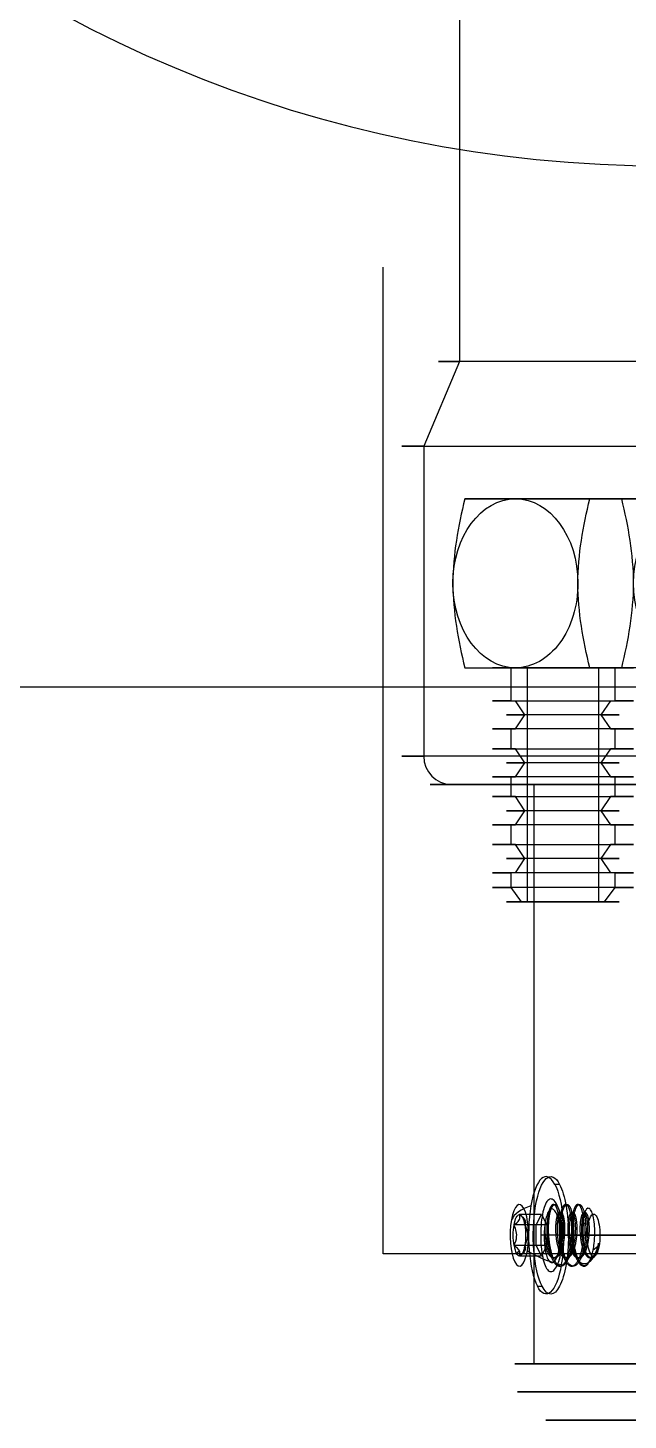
# Model space of a CAD drawing. Header units: inches. Extents: x -3.4 to 11, y -3.7 to 6.8.
# Drawn here: x -0.889 to -0.052, y -3.524 to -1.579 of the extents above; entities that cross this region are included whole.
import ezdxf

# ---------------------------------------------------------------- set-up
doc = ezdxf.new("R2010")
doc.units = ezdxf.units.IN
doc.header["$MEASUREMENT"] = 0
for name, color, linetype in [('19', 7, 'Continuous'), ('23', 7, 'Continuous'), ('34', 7, 'Continuous'), ('41', 7, 'Continuous')]:
    doc.layers.add(name, color=color, linetype=linetype)

# ---------------------------------------------------------------- blocks, each defined once
blk = doc.blocks.new('Casing')
at = {"layer": '19', "color": 0}
for p, q in [((2.578, 0, 4.56), (24.868, -12.869, 4.56)), ((28, 0, 20.56), (28, 0)), ((30.7, 0, 35.56), (32, 0, 32.56)), ((30.7, 0, 75.68), (30.7, 0, 35.56)), ((32, 0, 32.56), (32, 0, 21.56)), ((23.578, -15.102, 4.56), (1.29, -2.233, 4.56))]:
    blk.add_line(p, q, dxfattribs=at)
at = {"layer": '19', "color": 0, "extrusion": (8.55166e-31, -6.98296e-15, -1)}
for centre, radius in [((0, 0, -21.56), 32), ((0, 0, -35.56), 30.7), ((0, 0, -20.56), 28)]:
    blk.add_arc(centre, radius, 0, 180, dxfattribs=at)
at = {"layer": '19', "color": 0}
for centre, radius, start, end in [((0, 0, 32.56), 32, 0, 180), ((0, 0, 20.56), 31, 0, 180), ((0, 0), 28, 0, 180), ((0, 0, 21.56), 32, 180, 0), ((0, 0, 20.56), 31, 180, 0), ((0, 0, 35.56), 30.7, 180, 0), ((0, 0), 28, 180, 0)]:
    blk.add_arc(centre, radius, start, end, dxfattribs=at)
at = {"layer": '19', "color": 0, "extrusion": (-3.66028e-74, 6.98296e-15, -1)}
blk.add_arc((0, 0, -32.56), 32, 180, 0, dxfattribs=at)
at = {"layer": '19', "color": 0, "extrusion": (9.87957e-60, 6.98296e-15, -1)}
blk.add_arc((0, 0, -20.56), 28, 180, 0, dxfattribs=at)
at = {"layer": '19', "color": 0, "extrusion": (-5.24172e-60, 1, 6.12323e-17)}
blk.add_arc((-31, 21.56), 1, 180, 270, dxfattribs=at)
at = {"layer": '19', "color": 0}
for points, knots in [([(24.868, -12.869, 4.56), (24.868, -12.869, 4.461), (24.862, -12.879, 4.361), (24.852, -12.899, 4.265), (24.837, -12.929, 4.125), (24.81, -12.98, 3.988), (24.774, -13.048, 3.867), (24.738, -13.117, 3.745), (24.691, -13.205, 3.635), (24.637, -13.305, 3.546), (24.583, -13.405, 3.457), (24.52, -13.519, 3.386), (24.454, -13.639, 3.34), (24.387, -13.758, 3.293), (24.315, -13.885, 3.27), (24.243, -14.01, 3.271), (24.171, -14.135, 3.272), (24.097, -14.261, 3.299), (24.027, -14.377, 3.347), (23.957, -14.493, 3.396), (23.89, -14.604, 3.469), (23.832, -14.699, 3.56), (23.773, -14.794, 3.651), (23.721, -14.877, 3.763), (23.681, -14.941, 3.886), (23.64, -15.005, 4.009), (23.611, -15.051, 4.147), (23.594, -15.077, 4.288), (23.584, -15.093, 4.377), (23.578, -15.102, 4.469), (23.578, -15.102, 4.56)], [0.004030691, 0.004030691, 0.004030691, 0.004030691, 0.004327215, 0.004327215, 0.004327215, 0.004759599, 0.004759599, 0.004759599, 0.005192304, 0.005192304, 0.005192304, 0.005625343, 0.005625343, 0.005625343, 0.006058208, 0.006058208, 0.006058208, 0.006490664, 0.006490664, 0.006490664, 0.006923112, 0.006923112, 0.006923112, 0.007355967, 0.007355967, 0.007355967, 0.007789009, 0.007789009, 0.007789009, 0.008060465, 0.008060465, 0.008060465, 0.008060465]), ([(23.578, -15.102, 4.56), (23.578, -15.102, 4.704), (23.592, -15.081, 4.85), (23.618, -15.04, 4.986), (23.643, -15, 5.122), (23.682, -14.939, 5.252), (23.73, -14.863, 5.365), (23.777, -14.787, 5.477), (23.836, -14.692, 5.576), (23.9, -14.588, 5.653), (23.963, -14.484, 5.729), (24.034, -14.366, 5.786), (24.106, -14.245, 5.817), (24.177, -14.124, 5.849), (24.252, -13.996, 5.857), (24.323, -13.871, 5.84), (24.394, -13.747, 5.824), (24.463, -13.623, 5.782), (24.526, -13.509, 5.719), (24.588, -13.395, 5.656), (24.646, -13.289, 5.57), (24.693, -13.2, 5.468), (24.741, -13.11, 5.365), (24.781, -13.035, 5.244), (24.81, -12.98, 5.113), (24.839, -12.925, 4.983), (24.857, -12.889, 4.84), (24.864, -12.875, 4.697), (24.866, -12.871, 4.651), (24.868, -12.869, 4.606), (24.868, -12.869, 4.56)], [0, 0, 0, 0, 0.000432571, 0.000432571, 0.000432571, 0.000865122, 0.000865122, 0.000865122, 0.001297966, 0.001297966, 0.001297966, 0.00173101, 0.00173101, 0.00173101, 0.002163739, 0.002163739, 0.002163739, 0.002596129, 0.002596129, 0.002596129, 0.003028686, 0.003028686, 0.003028686, 0.003461654, 0.003461654, 0.003461654, 0.003894637, 0.003894637, 0.003894637, 0.004030691, 0.004030691, 0.004030691, 0.004030691])]:
    blk.add_open_spline(points, degree=3, knots=knots, dxfattribs=at)
blk = doc.blocks.new('Electical')
at = {"layer": '23', "color": 0}
for centre in [(0, 0, 1), (0, 0)]:
    blk.add_arc(centre, 27.9, 0, 180, dxfattribs=at)
at = {"layer": '23', "color": 0, "extrusion": (8.76781e-30, -6.98296e-15, -1)}
blk.add_arc((0, 0, -2), 26.9, 0, 180, dxfattribs=at)
blk = doc.blocks.new('91255A075_ALLOY STEEL BUTTON-HEAD SOCKET CAP SCREW')
at = {"layer": '34', "color": 0}
for p, q in [((0, 1.092, -1.395), (0, 1.092, -1.338)), ((0, 1.092, -1.849), (0, 1.092, -1.792)), ((0, 1.092, -2.246), (0, 1.092, -2.302)), ((0, 0.733, -0.818), (-0.635, 0.367, -0.818)), ((0, 0.752, -2.756), (0, 0.912, -2.595)), ((0.635, 0.367, -0.818), (0, 0.733, -0.818)), ((0, 0.733, -0.818), (0, 0.733)), ((-2.083, 0, -1.168), (-2.083, 0, -0.993)), ((-0.635, 0.367, -0.818), (-0.635, -0.367, -0.818)), ((-0.635, 0.367, -0.818), (-0.635, 0.367)), ((0.635, -0.367, -0.818), (0.635, 0.367, -0.818)), ((0.635, 0.367, -0.818), (0.635, 0.367)), ((0.733, 0), (0.635, 0, -0.098)), ((2.083, 0, -0.993), (2.083, 0, -1.168)), ((-0.635, -0.367, -0.818), (0, -0.733, -0.818)), ((-0.635, -0.367, -0.818), (-0.635, -0.367)), ((0, -0.733, -0.818), (0.635, -0.367, -0.818)), ((0.635, -0.367), (0.635, -0.367, -0.818)), ((0, -0.733, -0.818), (0, -0.733)), ((0, -0.798, -2.71), (0, -0.752, -2.756)), ((0, -0.824, -2.684), (0, -1.056, -2.452)), ((0, -1.092, -1.565), (0, -1.092, -1.622)), ((0, -1.092, -2.019), (0, -1.092, -2.076))]:
    blk.add_line(p, q, dxfattribs=at)
for centre, radius, start, end in [((0, 0, -1.168), 2.083, 0, 180), ((0, 0, -2.756), 0.752, 90, 270), ((0, 0), 0.733, 90, 150), ((0, 0, -2.756), 0.752, 270, 90), ((0, 0), 0.733, 30, 90), ((0, 0, -0.993), 2.083, 180, 270), ((0, 0, -1.168), 2.083, 180, 0), ((0, 0), 0.733, 150, 210), ((0, 0, -0.993), 2.083, 270, 0), ((0, 0), 0.733, 330, 0), ((0, 0, -2.416), 1.092, 314.4775, 0), ((0, 0), 0.733, 210, 270), ((0, 0), 0.733, 270, 330)]:
    blk.add_arc(centre, radius, start, end, dxfattribs=at)
at = {"layer": '34', "color": 0, "extrusion": (6.98296e-15, 6.2466e-16, -1)}
blk.add_arc((0, 0, 0.993), 2.083, 0, 90, dxfattribs=at)
at = {"layer": '34', "color": 0, "extrusion": (6.2466e-16, -6.98296e-15, -1)}
blk.add_arc((0, 0, 0.993), 2.083, 90, 180, dxfattribs=at)
at = {"layer": '34', "color": 0, "extrusion": (1, 4.65149e-15, 6.12323e-17)}
blk.add_arc((0, -2.08), 2.349, 27.557, 62.2963, dxfattribs=at)
at = {"layer": '34', "color": 0, "extrusion": (6.98296e-15, 6.00394e-16, -1)}
blk.add_arc((0, 0), 1.092, 270, 90, dxfattribs=at)
at = {"layer": '34', "color": 0, "extrusion": (-6.98296e-15, 6.00394e-16, -1)}
blk.add_arc((0, 0), 1.092, 90, 270, dxfattribs=at)
at = {"layer": '34', "color": 0, "extrusion": (5.87409e-16, -6.98296e-15, -1)}
blk.add_arc((0, 0), 0.733, 150, 180, dxfattribs=at)
at = {"layer": '34', "color": 0, "extrusion": (6.62366e-14, 7.74224e-14, -1)}
blk.add_arc((0, 0, 1.168), 1.092, 270, 314.4775, dxfattribs=at)
at = {"layer": '34', "color": 0, "extrusion": (0, 0, -1)}
blk.add_arc((0, 0.001, 2.71), 0.799, 270.0077, 279.3283, dxfattribs=at)
at = {"layer": '34', "color": 0, "extrusion": (-0.153506, 0.157456, 0.975522)}
blk.add_arc((-0.05, -0.443, -2.748), 0.757, 24.0188, 34.4026, dxfattribs=at)
at = {"layer": '34', "color": 0, "extrusion": (1, 4.77396e-15, 6.12323e-17)}
blk.add_arc((0, -2.08), 2.349, 117.7037, 152.443, dxfattribs=at)
at = {"layer": '34', "color": 0}
for points, weights, knots in [([(-0.765, -0.779, -1.168), (-0.871, -0.675, -1.178), (-0.946, -0.546, -1.187), (-1.261, 0, -1.225), (-0.946, 0.546, -1.263), (-0.631, 1.092, -1.301), (0, 1.092, -1.338)], [0.948065210723, 0.96476686534, 1, 0.866025403784, 1, 0.866025403784, 1], [0.02456721, 0.02456721, 0.02456721, 0.03333333, 0.03333333, 0.06666667, 0.06666667, 0.1, 0.1, 0.1]), ([(0, 1.092, -1.395), (-0.631, 1.092, -1.357), (-0.946, 0.546, -1.32), (-1.261, 0, -1.282), (-0.946, -0.546, -1.244), (-0.631, -1.092, -1.206), (0, -1.092, -1.168)], [1, 0.866025403784, 1, 0.866025403784, 1, 0.866025403784, 1], [0.6, 0.6, 0.6, 0.6333333, 0.6333333, 0.6666667, 0.6666667, 0.7, 0.7, 0.7]), ([(0, -1.092, -1.565), (-0.631, -1.092, -1.603), (-0.946, -0.546, -1.641), (-1.261, 0, -1.679), (-0.946, 0.546, -1.716), (-0.631, 1.092, -1.754), (0, 1.092, -1.792)], [1, 0.866025403784, 1, 0.866025403784, 1, 0.866025403784, 1], [0.2, 0.2, 0.2, 0.2333333, 0.2333333, 0.2666667, 0.2666667, 0.3, 0.3, 0.3]), ([(0, 1.092, -1.849), (-0.631, 1.092, -1.811), (-0.946, 0.546, -1.773), (-1.261, 0, -1.735), (-0.946, -0.546, -1.698), (-0.631, -1.092, -1.66), (0, -1.092, -1.622)], [1, 0.866025403784, 1, 0.866025403784, 1, 0.866025403784, 1], [0.4, 0.4, 0.4, 0.4333333, 0.4333333, 0.4666667, 0.4666667, 0.5, 0.5, 0.5]), ([(0, -1.092, -2.019), (-0.631, -1.092, -2.057), (-0.946, -0.546, -2.094), (-1.261, 0, -2.132), (-0.946, 0.546, -2.17), (-0.631, 1.092, -2.208), (0, 1.092, -2.246)], [1, 0.866025403784, 1, 0.866025403784, 1, 0.866025403784, 1], [0.4, 0.4, 0.4, 0.4333333, 0.4333333, 0.4666667, 0.4666667, 0.5, 0.5, 0.5]), ([(0, 1.092, -2.302), (-0.631, 1.092, -2.265), (-0.946, 0.546, -2.227), (-1.261, 0, -2.189), (-0.946, -0.546, -2.151), (-0.631, -1.092, -2.113), (0, -1.092, -2.076)], [1, 0.866025403784, 1, 0.866025403784, 1, 0.866025403784, 1], [0.2, 0.2, 0.2, 0.2333333, 0.2333333, 0.2666667, 0.2666667, 0.3, 0.3, 0.3]), ([(0, 1.092, -1.338), (0.631, 1.092, -1.376), (0.946, 0.546, -1.414), (1.261, 0, -1.452), (0.946, -0.546, -1.49), (0.631, -1.092, -1.527), (0, -1.092, -1.565)], [1, 0.866025403784, 1, 0.866025403784, 1, 0.866025403784, 1], [0.1, 0.1, 0.1, 0.1333333, 0.1333333, 0.1666667, 0.1666667, 0.2, 0.2, 0.2]), ([(0, -1.092, -1.622), (0.631, -1.092, -1.584), (0.946, -0.546, -1.546), (1.261, 0, -1.509), (0.946, 0.546, -1.471), (0.631, 1.092, -1.433), (0, 1.092, -1.395)], [1, 0.866025403784, 1, 0.866025403784, 1, 0.866025403784, 1], [0.5, 0.5, 0.5, 0.5333333, 0.5333333, 0.5666667, 0.5666667, 0.6, 0.6, 0.6]), ([(0, 1.092, -1.792), (0.631, 1.092, -1.83), (0.946, 0.546, -1.868), (1.261, 0, -1.905), (0.946, -0.546, -1.943), (0.631, -1.092, -1.981), (0, -1.092, -2.019)], [1, 0.866025403784, 1, 0.866025403784, 1, 0.866025403784, 1], [0.3, 0.3, 0.3, 0.3333333, 0.3333333, 0.3666667, 0.3666667, 0.4, 0.4, 0.4]), ([(0, -1.092, -2.076), (0.631, -1.092, -2.038), (0.946, -0.546, -2), (1.261, 0, -1.962), (0.946, 0.546, -1.924), (0.631, 1.092, -1.887), (0, 1.092, -1.849)], [1, 0.866025403784, 1, 0.866025403784, 1, 0.866025403784, 1], [0.3, 0.3, 0.3, 0.3333333, 0.3333333, 0.3666667, 0.3666667, 0.4, 0.4, 0.4]), ([(0, 1.092, -2.246), (0.631, 1.092, -2.283), (0.946, 0.546, -2.321), (1.261, 0, -2.359), (0.946, -0.546, -2.397), (0.871, -0.675, -2.406), (0.765, -0.779, -2.416)], [1, 0.866025403784, 1, 0.866025403784, 1, 0.96476686534, 0.948065210723], [0.5, 0.5, 0.5, 0.53333333, 0.53333333, 0.56666667, 0.56666667, 0.57543279, 0.57543279, 0.57543279]), ([(1.092, 0, -2.416), (1.092, 0.293, -2.395), (0.946, 0.546, -2.378), (0.631, 1.092, -2.34), (0, 1.092, -2.302)], [0.933012701892, 0.933012701892, 1, 0.866025403784, 1], [0.15, 0.15, 0.15, 0.16666667, 0.16666667, 0.2, 0.2, 0.2]), ([(0, 0.798, -1.168), (0.46, 0.798, -1.206), (0.691, 0.399, -1.244), (0.921, 0, -1.282), (0.691, -0.399, -1.32), (0.46, -0.798, -1.357), (0, -0.798, -1.395), (-0.46, -0.798, -1.433), (-0.691, -0.399, -1.471), (-0.921, 0, -1.509), (-0.691, 0.399, -1.546), (-0.46, 0.798, -1.584), (0, 0.798, -1.622), (0.46, 0.798, -1.66), (0.691, 0.399, -1.698), (0.921, 0, -1.735), (0.691, -0.399, -1.773), (0.46, -0.798, -1.811), (0, -0.798, -1.849), (-0.46, -0.798, -1.887), (-0.691, -0.399, -1.924), (-0.921, 0, -1.962), (-0.691, 0.399, -2), (-0.46, 0.798, -2.038), (0, 0.798, -2.076), (0.46, 0.798, -2.113), (0.691, 0.399, -2.151), (0.921, 0, -2.189), (0.691, -0.399, -2.227), (0.46, -0.798, -2.265), (0, -0.798, -2.302), (-0.46, -0.798, -2.34), (-0.691, -0.399, -2.378), (-0.921, 0, -2.416), (-0.691, 0.399, -2.454), (-0.46, 0.798, -2.491), (0, 0.798, -2.529), (0.46, 0.798, -2.567), (0.691, 0.399, -2.605), (0.921, 0, -2.643), (0.691, -0.399, -2.68), (0.606, -0.546, -2.694), (0.468, -0.646, -2.71)], [1, 0.866025403784, 1, 0.866025403784, 1, 0.866025403784, 1, 0.866025403784, 1, 0.866025403784, 1, 0.866025403784, 1, 0.866025403784, 1, 0.866025403784, 1, 0.866025403784, 1, 0.866025403784, 1, 0.866025403784, 1, 0.866025403784, 1, 0.866025403784, 1, 0.866025403784, 1, 0.866025403784, 1, 0.866025403784, 1, 0.866025403784, 1, 0.866025403784, 1, 0.866025403784, 1, 0.866025403784, 1, 0.945907627744, 0.93549495028], [0.1, 0.1, 0.1, 0.1333333, 0.1333333, 0.1666667, 0.1666667, 0.2, 0.2, 0.2333333, 0.2333333, 0.2666667, 0.2666667, 0.3, 0.3, 0.3333333, 0.3333333, 0.3666667, 0.3666667, 0.4, 0.4, 0.4333333, 0.4333333, 0.4666667, 0.4666667, 0.5, 0.5, 0.5333333, 0.5333333, 0.5666667, 0.5666667, 0.6, 0.6, 0.6333333, 0.6333333, 0.6666667, 0.6666667, 0.7, 0.7, 0.7333333, 0.7333333, 0.7666667, 0.7666667, 0.780125, 0.780125, 0.780125]), ([(0.559, 0.569, -1.168), (0.636, 0.493, -1.178), (0.691, 0.399, -1.187), (0.921, 0, -1.225), (0.691, -0.399, -1.263), (0.46, -0.798, -1.301), (0, -0.798, -1.338), (-0.46, -0.798, -1.376), (-0.691, -0.399, -1.414), (-0.921, 0, -1.452), (-0.691, 0.399, -1.49), (-0.46, 0.798, -1.527), (0, 0.798, -1.565), (0.46, 0.798, -1.603), (0.691, 0.399, -1.641), (0.921, 0, -1.679), (0.691, -0.399, -1.716), (0.46, -0.798, -1.754), (0, -0.798, -1.792), (-0.46, -0.798, -1.83), (-0.691, -0.399, -1.868), (-0.921, 0, -1.905), (-0.691, 0.399, -1.943), (-0.46, 0.798, -1.981), (0, 0.798, -2.019), (0.46, 0.798, -2.057), (0.691, 0.399, -2.094), (0.921, 0, -2.132), (0.691, -0.399, -2.17), (0.46, -0.798, -2.208), (0, -0.798, -2.246), (-0.46, -0.798, -2.283), (-0.691, -0.399, -2.321), (-0.921, 0, -2.359), (-0.691, 0.399, -2.397), (-0.46, 0.798, -2.435), (0, 0.798, -2.472), (0.46, 0.798, -2.51), (0.691, 0.399, -2.548), (0.921, 0, -2.586), (0.691, -0.399, -2.624), (0.46, -0.798, -2.661), (0, -0.798, -2.699), (-0.065, -0.798, -2.705), (-0.129, -0.787, -2.71)], [0.94806521072, 0.964766865337, 1, 0.866025403784, 1, 0.866025403784, 1, 0.866025403784, 1, 0.866025403784, 1, 0.866025403784, 1, 0.866025403784, 1, 0.866025403784, 1, 0.866025403784, 1, 0.866025403784, 1, 0.866025403784, 1, 0.866025403784, 1, 0.866025403784, 1, 0.866025403784, 1, 0.866025403784, 1, 0.866025403784, 1, 0.866025403784, 1, 0.866025403784, 1, 0.866025403784, 1, 0.866025403784, 1, 0.866025403784, 1, 0.978589470043, 0.964022189567], [0.1245672, 0.1245672, 0.1245672, 0.1333333, 0.1333333, 0.1666667, 0.1666667, 0.2, 0.2, 0.2333333, 0.2333333, 0.2666667, 0.2666667, 0.3, 0.3, 0.3333333, 0.3333333, 0.3666667, 0.3666667, 0.4, 0.4, 0.4333333, 0.4333333, 0.4666667, 0.4666667, 0.5, 0.5, 0.5333333, 0.5333333, 0.5666667, 0.5666667, 0.6, 0.6, 0.6333333, 0.6333333, 0.6666667, 0.6666667, 0.7, 0.7, 0.7333333, 0.7333333, 0.7666667, 0.7666667, 0.8, 0.8, 0.805327, 0.805327, 0.805327])]:
    blk.add_rational_spline(points, weights, degree=2, knots=knots, dxfattribs=at)
for points, knots in [([(-0.765, -0.779, -1.168), (-0.789, -0.75, -1.168), (-0.811, -0.72, -1.168), (-0.831, -0.689, -1.168), (-0.892, -0.596, -1.168), (-0.939, -0.494, -1.168), (-0.968, -0.387, -1.168), (-0.997, -0.28, -1.168), (-1.008, -0.168, -1.168), (-1, -0.058, -1.168), (-0.992, 0.05, -1.168), (-0.966, 0.158, -1.168), (-0.924, 0.257, -1.168), (-0.886, 0.345, -1.168), (-0.836, 0.429, -1.168), (-0.774, 0.502, -1.168), (-0.712, 0.575, -1.168), (-0.637, 0.639, -1.168), (-0.555, 0.687, -1.168), (-0.473, 0.736, -1.168), (-0.381, 0.771, -1.168), (-0.287, 0.79, -1.168), (-0.193, 0.808, -1.168), (-0.095, 0.811, -1.168), (0, 0.798, -1.168)], [0, 0, 0, 0, 0.00011199, 0.00011199, 0.00011199, 0.000446923, 0.000446923, 0.000446923, 0.000781638, 0.000781638, 0.000781638, 0.001108514, 0.001108514, 0.001108514, 0.001398302, 0.001398302, 0.001398302, 0.001687977, 0.001687977, 0.001687977, 0.001978006, 0.001978006, 0.001978006, 0.002268248, 0.002268248, 0.002268248, 0.002268248]), ([(0, -1.056, -2.452), (-0.086, -1.053, -2.455), (-0.173, -1.038, -2.459), (-0.255, -1.014, -2.463), (-0.367, -0.98, -2.468), (-0.475, -0.927, -2.473), (-0.57, -0.857, -2.479), (-0.663, -0.789, -2.484), (-0.746, -0.703, -2.489), (-0.811, -0.608, -2.494), (-0.876, -0.513, -2.499), (-0.926, -0.404, -2.504), (-0.955, -0.292, -2.51), (-0.983, -0.184, -2.515), (-0.992, -0.069, -2.52), (-0.981, 0.043, -2.526), (-0.971, 0.152, -2.531), (-0.942, 0.262, -2.536), (-0.896, 0.362, -2.542), (-0.85, 0.462, -2.547), (-0.786, 0.556, -2.551), (-0.709, 0.635, -2.557), (-0.634, 0.711, -2.562), (-0.544, 0.775, -2.567), (-0.447, 0.821, -2.573), (-0.353, 0.867, -2.578), (-0.249, 0.896, -2.583), (-0.145, 0.908, -2.589), (-0.097, 0.913, -2.591), (-0.048, 0.915, -2.593), (0, 0.912, -2.595)], [0.000830969, 0.000830969, 0.000830969, 0.000830969, 0.0010897, 0.0010897, 0.0010897, 0.001441415, 0.001441415, 0.001441415, 0.001788204, 0.001788204, 0.001788204, 0.002135422, 0.002135422, 0.002135422, 0.002471851, 0.002471851, 0.002471851, 0.002802356, 0.002802356, 0.002802356, 0.003133218, 0.003133218, 0.003133218, 0.003454324, 0.003454324, 0.003454324, 0.003768546, 0.003768546, 0.003768546, 0.003912988, 0.003912988, 0.003912988, 0.003912988]), ([(0, 0.733), (-0.086, 0.683, -0.05), (-0.181, 0.629, -0.089), (-0.278, 0.573, -0.097), (-0.346, 0.533, -0.102), (-0.416, 0.493, -0.092), (-0.483, 0.455, -0.07), (-0.535, 0.424, -0.053), (-0.586, 0.395, -0.028), (-0.635, 0.367)], [0.0000002544, 0.0000002544, 0.0000002544, 0.0000002544, 0.0003350237, 0.0003350237, 0.0003350237, 0.0005712743, 0.0005712743, 0.0005712743, 0.0007576512, 0.0007576512, 0.0007576512, 0.0007576512]), ([(0, 0.912, -2.595), (0.057, 0.91, -2.598), (0.114, 0.902, -2.601), (0.169, 0.888, -2.604), (0.268, 0.864, -2.609), (0.364, 0.822, -2.614), (0.449, 0.766, -2.62), (0.532, 0.711, -2.625), (0.607, 0.641, -2.631), (0.667, 0.562, -2.636), (0.727, 0.483, -2.641), (0.775, 0.392, -2.646), (0.804, 0.297, -2.651), (0.833, 0.204, -2.656), (0.846, 0.105, -2.661), (0.841, 0.008, -2.667), (0.837, -0.086, -2.672), (0.816, -0.18, -2.678), (0.781, -0.267, -2.683), (0.745, -0.354, -2.688), (0.695, -0.437, -2.693), (0.632, -0.507, -2.698), (0.584, -0.56, -2.702), (0.528, -0.608, -2.706), (0.468, -0.646, -2.71)], [0.003912988, 0.003912988, 0.003912988, 0.003912988, 0.004083062, 0.004083062, 0.004083062, 0.004388816, 0.004388816, 0.004388816, 0.004686762, 0.004686762, 0.004686762, 0.004984948, 0.004984948, 0.004984948, 0.005275321, 0.005275321, 0.005275321, 0.005557007, 0.005557007, 0.005557007, 0.005838887, 0.005838887, 0.005838887, 0.00605203, 0.00605203, 0.00605203, 0.00605203]), ([(0, 0.798, -1.168), (0.091, 0.798, -1.168), (0.184, 0.781, -1.168), (0.27, 0.751, -1.168), (0.342, 0.725, -1.168), (0.411, 0.688, -1.168), (0.472, 0.643, -1.168), (0.503, 0.62, -1.168), (0.532, 0.596, -1.168), (0.559, 0.569, -1.168)], [0, 0, 0, 0, 0.0002740545, 0.0002740545, 0.0002740545, 0.0005021762, 0.0005021762, 0.0005021762, 0.0006144534, 0.0006144534, 0.0006144534, 0.0006144534]), ([(0.635, 0.367), (0.549, 0.417, -0.05), (0.454, 0.471, -0.089), (0.357, 0.527, -0.097), (0.289, 0.566, -0.102), (0.219, 0.607, -0.092), (0.152, 0.645, -0.07), (0.1, 0.676, -0.053), (0.049, 0.705, -0.028), (0, 0.733)], [0.0000002544, 0.0000002544, 0.0000002544, 0.0000002544, 0.0003350237, 0.0003350237, 0.0003350237, 0.0005712743, 0.0005712743, 0.0005712743, 0.0007576512, 0.0007576512, 0.0007576512, 0.0007576512]), ([(0.559, 0.569, -1.168), (0.631, 0.518, -1.168), (0.694, 0.452, -1.168), (0.745, 0.38, -1.168), (0.802, 0.299, -1.168), (0.846, 0.206, -1.168), (0.872, 0.111, -1.168), (0.9, 0.013, -1.168), (0.91, -0.092, -1.168), (0.903, -0.193, -1.168), (0.894, -0.307, -1.168), (0.862, -0.422, -1.168), (0.812, -0.525, -1.168), (0.762, -0.627, -1.168), (0.694, -0.722, -1.168), (0.613, -0.803, -1.168), (0.532, -0.883, -1.168), (0.435, -0.951, -1.168), (0.331, -1, -1.168), (0.228, -1.049, -1.168), (0.114, -1.08, -1.168), (0, -1.092, -1.168)], [0, 0, 0, 0, 0.000265365, 0.000265365, 0.000265365, 0.000563395, 0.000563395, 0.000563395, 0.000869064, 0.000869064, 0.000869064, 0.00121411, 0.00121411, 0.00121411, 0.00155682, 0.00155682, 0.00155682, 0.001901021, 0.001901021, 0.001901021, 0.002245576, 0.002245576, 0.002245576, 0.002245576]), ([(-0.635, 0.367), (-0.635, 0.325, -0.021), (-0.635, 0.283, -0.039), (-0.635, 0.24, -0.054), (-0.635, 0.162, -0.082), (-0.635, 0.078, -0.099), (-0.635, -0.005, -0.098), (-0.635, -0.091, -0.098), (-0.635, -0.177, -0.078), (-0.635, -0.258, -0.048), (-0.635, -0.295, -0.034), (-0.635, -0.331, -0.018), (-0.635, -0.367)], [0.0003980903, 0.0003980903, 0.0003980903, 0.0003980903, 0.0005352242, 0.0005352242, 0.0005352242, 0.0007825646, 0.0007825646, 0.0007825646, 0.0010394825, 0.0010394825, 0.0010394825, 0.0011575996, 0.0011575996, 0.0011575996, 0.0011575996]), ([(0, -0.824, -2.684), (0.043, -0.832, -2.676), (0.086, -0.837, -2.668), (0.129, -0.839, -2.659), (0.221, -0.842, -2.642), (0.314, -0.832, -2.623), (0.402, -0.808, -2.606), (0.5, -0.781, -2.586), (0.596, -0.736, -2.566), (0.68, -0.678, -2.548), (0.764, -0.619, -2.53), (0.839, -0.544, -2.513), (0.899, -0.461, -2.497), (0.961, -0.376, -2.481), (1.011, -0.281, -2.464), (1.046, -0.182, -2.446), (1.067, -0.123, -2.436), (1.082, -0.062, -2.426), (1.092, 0, -2.416)], [0.000136661, 0.000136661, 0.000136661, 0.000136661, 0.000268816, 0.000268816, 0.000268816, 0.000548057, 0.000548057, 0.000548057, 0.000861122, 0.000861122, 0.000861122, 0.001174184, 0.001174184, 0.001174184, 0.001494042, 0.001494042, 0.001494042, 0.001682709, 0.001682709, 0.001682709, 0.001682709]), ([(0.635, 0, -0.098), (0.635, 0.081, -0.098), (0.635, 0.163, -0.082), (0.635, 0.24, -0.054), (0.635, 0.283, -0.039), (0.635, 0.325, -0.021), (0.635, 0.367)], [0.0008135259, 0.0008135259, 0.0008135259, 0.0008135259, 0.0010563212, 0.0010563212, 0.0010563212, 0.0011935316, 0.0011935316, 0.0011935316, 0.0011935316]), ([(0.635, -0.367), (0.635, -0.331, -0.018), (0.635, -0.295, -0.034), (0.635, -0.258, -0.048), (0.635, -0.177, -0.078), (0.635, -0.091, -0.098), (0.635, -0.005, -0.098), (0.635, -0.003, -0.098), (0.635, -0.002, -0.098), (0.635, 0, -0.098)], [0.0004335987, 0.0004335987, 0.0004335987, 0.0004335987, 0.0005517816, 0.0005517816, 0.0005517816, 0.0008088428, 0.0008088428, 0.0008088428, 0.0008135259, 0.0008135259, 0.0008135259, 0.0008135259]), ([(-0.635, -0.367), (-0.549, -0.417, -0.05), (-0.454, -0.471, -0.089), (-0.357, -0.527, -0.097), (-0.289, -0.566, -0.102), (-0.219, -0.607, -0.092), (-0.152, -0.645, -0.07), (-0.1, -0.676, -0.053), (-0.049, -0.705, -0.028), (0, -0.733)], [0.0000002544, 0.0000002544, 0.0000002544, 0.0000002544, 0.0003350237, 0.0003350237, 0.0003350237, 0.0005712743, 0.0005712743, 0.0005712743, 0.0007576512, 0.0007576512, 0.0007576512, 0.0007576512]), ([(0, -0.733), (0.086, -0.683, -0.05), (0.181, -0.629, -0.089), (0.278, -0.573, -0.097), (0.346, -0.533, -0.102), (0.416, -0.493, -0.092), (0.483, -0.455, -0.07), (0.535, -0.424, -0.053), (0.586, -0.395, -0.028), (0.635, -0.367)], [0.0000002544, 0.0000002544, 0.0000002544, 0.0000002544, 0.0003350237, 0.0003350237, 0.0003350237, 0.0005712743, 0.0005712743, 0.0005712743, 0.0007576512, 0.0007576512, 0.0007576512, 0.0007576512]), ([(0.468, -0.646, -2.71), (0.437, -0.668, -2.71), (0.405, -0.688, -2.71), (0.371, -0.706, -2.71), (0.304, -0.742, -2.71), (0.23, -0.768, -2.71), (0.155, -0.782, -2.71), (0.104, -0.792, -2.71), (0.052, -0.798, -2.71), (0, -0.798, -2.71)], [0, 0, 0, 0, 0.0001136819, 0.0001136819, 0.0001136819, 0.0003446578, 0.0003446578, 0.0003446578, 0.0005021125, 0.0005021125, 0.0005021125, 0.0005021125]), ([(0.765, -0.779, -2.416), (0.675, -0.86, -2.421), (0.57, -0.927, -2.426), (0.459, -0.974, -2.432), (0.347, -1.02, -2.437), (0.226, -1.048, -2.442), (0.105, -1.055, -2.447), (0.07, -1.057, -2.449), (0.035, -1.058, -2.45), (0, -1.056, -2.452)], [0, 0, 0, 0, 0.0003630628, 0.0003630628, 0.0003630628, 0.0007261254, 0.0007261254, 0.0007261254, 0.0008309688, 0.0008309688, 0.0008309688, 0.0008309688])]:
    blk.add_open_spline(points, degree=3, knots=knots, dxfattribs=at)
blk = doc.blocks.new('Water_Jacket')
at = {"layer": '41', "color": 0}
for p, q in [((4.67, 9), (4.17, 9.5)), ((5.17, 9.5), (4.67, 9)), ((6.37, 9), (5.87, 9.5)), ((6.87, 9.5), (6.37, 9)), ((8.07, 9), (7.57, 9.5)), ((8.57, 9.5), (8.07, 9)), ((9.77, 9), (9.27, 9.5)), ((10.27, 9.5), (9.77, 9)), ((-3, 8.879, 3), (-3, 0.621, 3)), ((-3, 0.621, -3), (-3, 8.879, -3)), ((3, 0.621, -3), (3, 8.879, -3)), ((3, 8.879, 3), (3, 0.621, 3)), ((3, 7, -1.7), (11.3, 7, -1.7)), ((11.3, 7, 1.7), (3, 7, 1.7)), ((4.17, 7, -2.5), (3, 7, -2.5)), ((3, 7, 2.5), (4.17, 7, 2.5)), ((5.87, 7, -2.5), (5.17, 7, -2.5)), ((5.17, 7, 2.5), (5.87, 7, 2.5)), ((7.57, 7, -2.5), (6.87, 7, -2.5)), ((6.87, 7, 2.5), (7.57, 7, 2.5)), ((9.27, 7, -2.5), (8.57, 7, -2.5)), ((8.57, 7, 2.5), (9.27, 7, 2.5)), ((10.8, 7, -2.5), (10.27, 7, -2.5)), ((10.27, 7, 2.5), (10.8, 7, 2.5)), ((11.3, 7, -2), (10.8, 7, -2.5)), ((10.8, 7, 2.5), (11.3, 7, 2)), ((4.17, 4.5), (4.67, 5)), ((4.67, 5), (5.17, 4.5)), ((5.87, 4.5), (6.37, 5)), ((6.37, 5), (6.87, 4.5)), ((7.57, 4.5), (8.07, 5)), ((8.07, 5), (8.57, 4.5)), ((9.27, 4.5), (9.77, 5)), ((9.77, 5), (10.27, 4.5)), ((0, -2, -1), (0, 0, -1)), ((0, 0, 1), (0, -2, 1))]:
    blk.add_line(p, q, dxfattribs=at)
at = {"layer": '41', "color": 0, "extrusion": (-7.39557e-32, -1, -7.0442e-15)}
for centre, radius, start, end in [((0, 0, -9.5), 3, 180, 270), ((0, 0, -9.5), 3, 90, 180), ((0, 0, -9.5), 3, 0, 90), ((0, 0, -9.5), 3, 270, 0), ((0, 0), 1, 270, 90), ((0, 0), 3, 270, 0), ((0, 0), 3, 90, 180), ((0, 0), 3, 0, 90)]:
    blk.add_arc(centre, radius, start, end, dxfattribs=at)
at = {"layer": '41', "color": 0, "extrusion": (1, 4.31408e-32, 6.12323e-17)}
for centre, radius, start, end in [((7, 0, 3), 2.5, 270, 0), ((7, 0, 3), 2.5, 0, 90), ((7, 0, 10.8), 2.5, 270, 90), ((7, 0, 3), 1.7, 270, 90), ((7, 0, 3), 1.7, 90, 270), ((7, 0, 3), 2.5, 90, 270), ((7, 0, 11.3), 2, 90, 270)]:
    blk.add_arc(centre, radius, start, end, dxfattribs=at)
at = {"layer": '41', "color": 0, "extrusion": (-1, -1.02863e-16, -7.0442e-15)}
for centre, radius, start, end in [((-7, 0, -4.17), 2.5, 180, 270), ((-7, 0, -4.17), 2.5, 90, 180), ((-7, 0, -5.17), 2.5, 90, 180), ((-7, 0, -5.87), 2.5, 180, 270), ((-7, 0, -6.87), 2.5, 90, 180), ((-7, 0, -7.57), 2.5, 180, 270), ((-7, 0, -8.57), 2.5, 90, 180), ((-7, 0, -9.27), 2.5, 180, 270), ((-7, 0, -4.67), 2, 0, 180), ((-7, 0, -6.37), 2, 0, 180), ((-7, 0, -8.07), 2, 0, 180), ((-7, 0, -9.77), 2, 0, 180), ((-7, 0, -5.17), 2.5, 0, 90), ((-7, 0, -5.87), 2.5, 270, 0), ((-7, 0, -6.87), 2.5, 0, 90), ((-7, 0, -7.57), 2.5, 270, 0), ((-7, 0, -8.57), 2.5, 0, 90), ((-7, 0, -9.27), 2.5, 270, 0), ((-7, 0, -10.27), 2.5, 0, 90), ((-7, 0, -10.27), 2.5, 270, 0)]:
    blk.add_arc(centre, radius, start, end, dxfattribs=at)
at = {"layer": '41', "color": 0, "extrusion": (1, 1.02863e-16, 6.12323e-17)}
for centre, radius, start, end in [((7, 0, 5.17), 2.5, 270, 0), ((7, 0, 5.87), 2.5, 0, 90), ((7, 0, 6.87), 2.5, 270, 0), ((7, 0, 7.57), 2.5, 0, 90), ((7, 0, 8.57), 2.5, 270, 0), ((7, 0, 9.27), 2.5, 0, 90), ((7, 0, 10.27), 2.5, 270, 0), ((7, 0, 10.27), 2.5, 0, 90), ((7, 0, 4.67), 2, 180, 0), ((7, 0, 6.37), 2, 180, 0), ((7, 0, 8.07), 2, 180, 0), ((7, 0, 9.77), 2, 180, 0), ((7, 0, 4.17), 2.5, 90, 180), ((7, 0, 4.17), 2.5, 180, 270), ((7, 0, 5.17), 2.5, 180, 270), ((7, 0, 5.87), 2.5, 90, 180), ((7, 0, 6.87), 2.5, 180, 270), ((7, 0, 7.57), 2.5, 90, 180), ((7, 0, 8.57), 2.5, 180, 270), ((7, 0, 9.27), 2.5, 90, 180)]:
    blk.add_arc(centre, radius, start, end, dxfattribs=at)
at = {"layer": '41', "color": 0, "extrusion": (-1, -4.31408e-32, -7.0442e-15)}
for centre, radius, start, end in [((-7, 0, -11.3), 2, 90, 270), ((-7, 0, -11.3), 1.7, 90, 270), ((-7, 0, -10.8), 2.5, 270, 90), ((-7, 0, -11.3), 1.7, 270, 90)]:
    blk.add_arc(centre, radius, start, end, dxfattribs=at)
at = {"layer": '41', "color": 0, "extrusion": (7.39557e-32, 1, 6.12323e-17)}
for centre, radius, start, end in [((0, 0), 3, 270, 0), ((0, 0), 1, 270, 90), ((0, 0, -2), 1, 270, 90), ((0, 0, -2), 1, 90, 270)]:
    blk.add_arc(centre, radius, start, end, dxfattribs=at)
at = {"layer": '41', "color": 0}
for points in [[(-3, 8.879, -3), (-3, 9.222, -2.028), (-3, 9.5, -1.03), (-3, 9.5)], [(0, 9.5, -3), (-1.03, 9.5, -3), (-2.028, 9.222, -3), (-3, 8.879, -3)], [(-3, 8.879, 3), (-2.028, 9.222, 3), (-1.03, 9.5, 3), (0, 9.5, 3)], [(-3, 9.5), (-3, 9.5, 1.025), (-3, 9.22, 2.033), (-3, 8.879, 3)], [(3, 8.879, -3), (2.033, 9.22, -3), (1.025, 9.5, -3), (0, 9.5, -3)], [(0, 9.5, 3), (1.025, 9.5, 3), (2.033, 9.22, 3), (3, 8.879, 3)], [(3, 8.879, 3), (3, 9.22, 2.033), (3, 9.5, 1.025), (3, 9.5)], [(3, 9.5), (3, 9.5, -1.03), (3, 9.222, -2.028), (3, 8.879, -3)], [(-3, 0), (-3, 0, -1.03), (-3, 0.278, -2.028), (-3, 0.621, -3)], [(-3, 0.621, -3), (-2.028, 0.278, -3), (-1.03, 0, -3), (0, 0, -3)], [(0, 0, 3), (-1.03, 0, 3), (-2.028, 0.278, 3), (-3, 0.621, 3)], [(-3, 0.621, 3), (-3, 0.28, 2.033), (-3, 0, 1.025), (-3, 0)], [(0, 0, -3), (1.025, 0, -3), (2.033, 0.28, -3), (3, 0.621, -3)], [(3, 0.621, 3), (2.033, 0.28, 3), (1.025, 0, 3), (0, 0, 3)], [(3, 0.621, -3), (3, 0.278, -2.028), (3, 0, -1.03), (3, 0)], [(3, 0), (3, 0, 1.025), (3, 0.28, 2.033), (3, 0.621, 3)]]:
    blk.add_open_spline(points, degree=3, dxfattribs=at)

msp = doc.modelspace()

# ---------------------------------------------------------------- linework, layer by layer
at = {"color": 0}
for p, q in [((-0.3937, -3.2914), (-0.3937, -1.9134)), ((3.374, -2.5), (-3.374, -2.5)), ((0, -3.2914), (-0.3937, -3.2914))]:
    msp.add_line(p, q, dxfattribs=at)
msp.add_arc((0, 0), 1.7717, 91.2733, 88.7267, dxfattribs=at)

# ---------------------------------------------------------------- block references
at = {"color": 0, "extrusion": (0, 1, 0), "xscale": 0.03937007874015749, "yscale": 0.03937007874015749, "zscale": 0.03937007874015749, "rotation": 12.61297842052209}
msp.add_blockref('Casing', (-0.8925, 2.4402, -3.4452), dxfattribs=at)
at = {"color": 0, "extrusion": (-0.738608, 0, -0.674135), "xscale": 0.03937007874015748, "yscale": 0.03937007874015748, "zscale": 0.03937007874015748}
msp.add_blockref('Water_Jacket', (2.3548, 2.4605, -2.3043), dxfattribs=at)
at = {"color": 0, "extrusion": (-0.954308, 0, -0.298825), "xscale": 0.03937007874015749, "yscale": 0.03937007874015749, "zscale": 0.03937007874015749, "rotation": 29.99999999999984}
msp.add_blockref('91255A075_ALLOY STEEL BUTTON-HEAD SOCKET CAP SCREW', (3.2657, 2.062, -0.4326), dxfattribs=at)
at = {"color": 0, "extrusion": (0, -1, 0), "xscale": 0.03937007874015748, "yscale": 0.03937007874015748, "zscale": 0.03937007874015748, "rotation": 144.8643479935431}
msp.add_blockref('Electical', (0.8925, 2.4402, 3.4452), dxfattribs=at)

doc.saveas('drawing.dxf')
